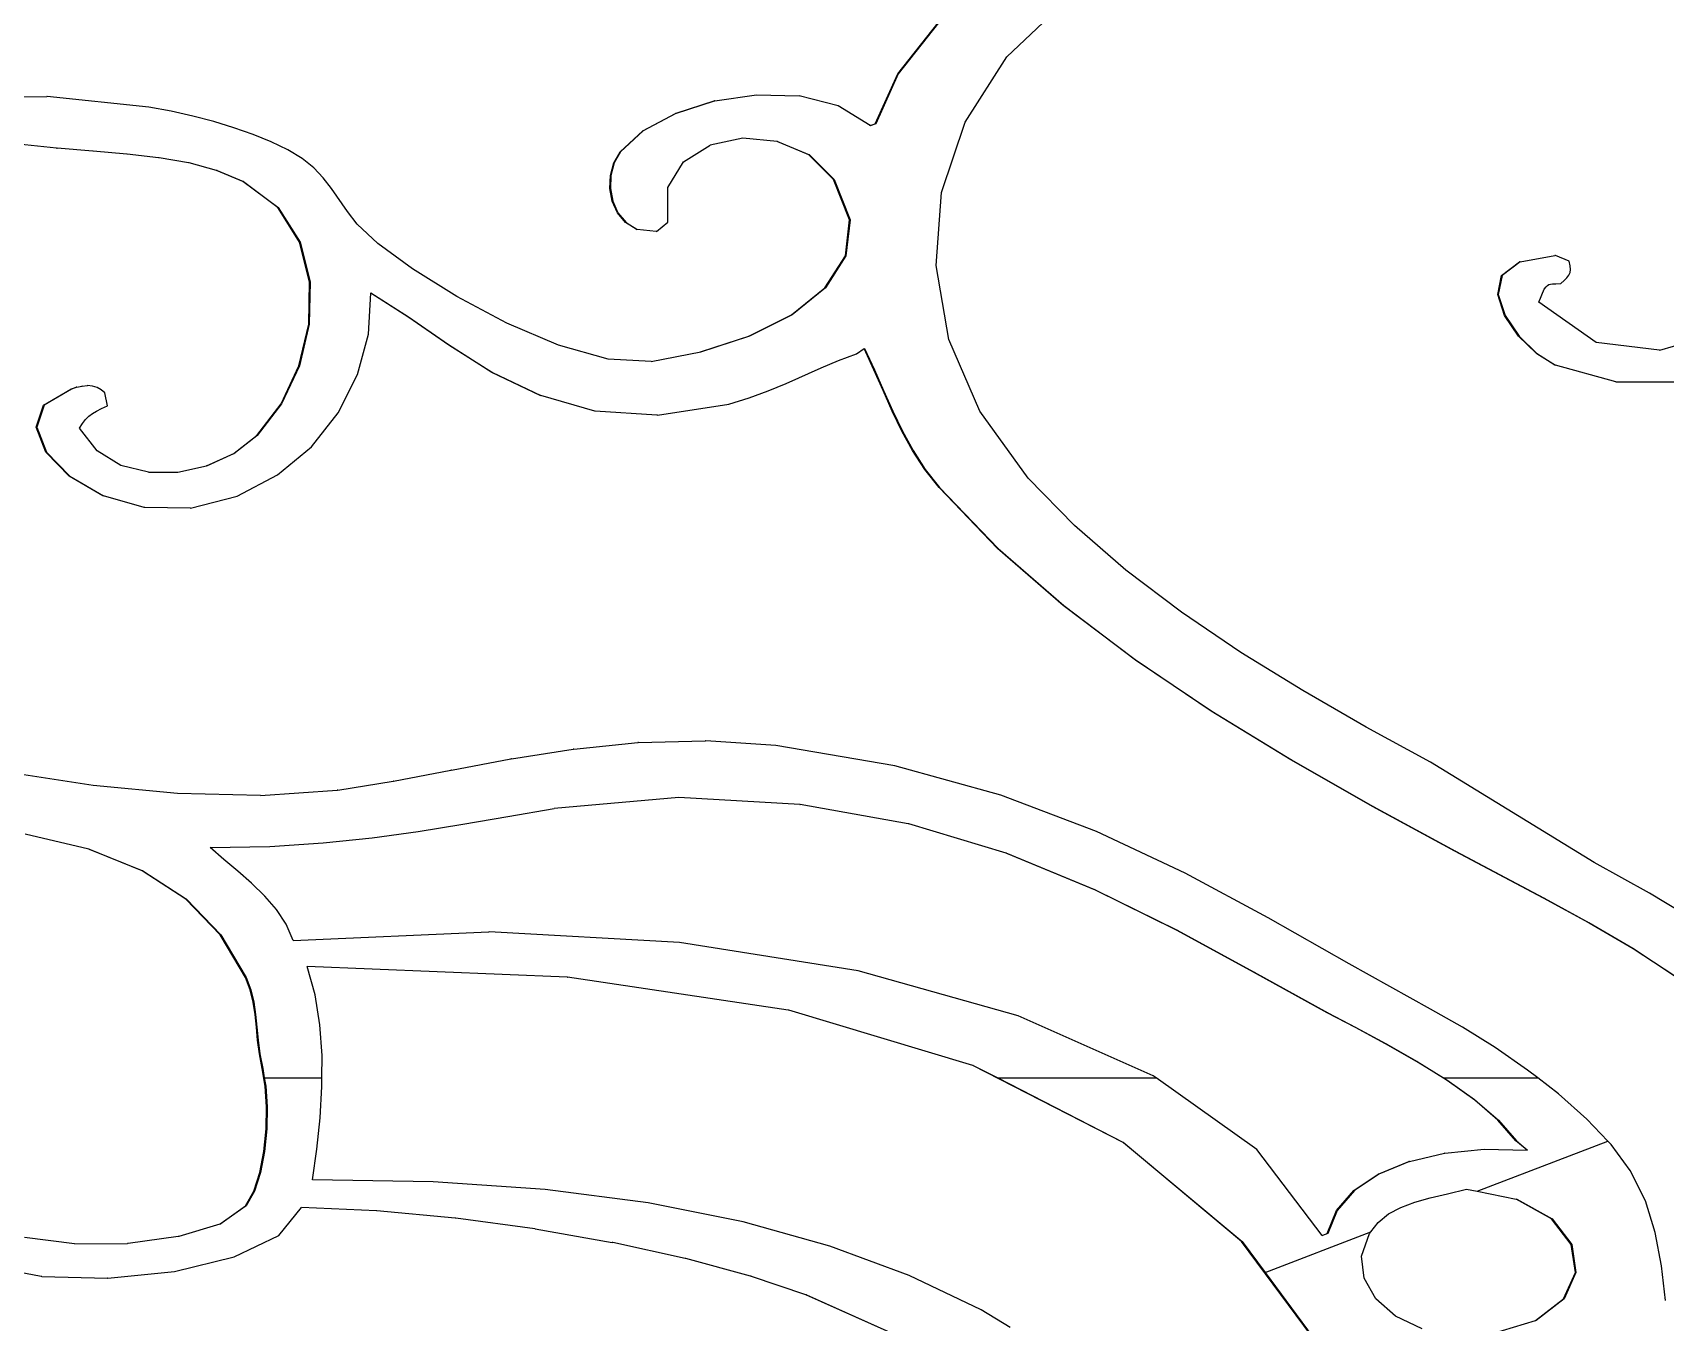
# Model space of a CAD drawing. Header units: inches. Extents: x 1397 to 20304, y -27267 to -746.
# Drawn here: x 13937.95 to 13952.55, y -23963.58 to -23952.05 of the extents above; entities that cross this region are included whole.
import ezdxf

# ---------------------------------------------------------------- set-up
doc = ezdxf.new("R2010")
doc.units = ezdxf.units.IN
doc.header["$LTSCALE"] = 17
doc.header["$MEASUREMENT"] = 0
doc.layers.add('25 BOT BAR', color=12, linetype='Continuous', lineweight=25)

# ---------------------------------------------------------------- blocks, each defined once
blk = doc.blocks.new('A$C99292ed1')
for p, q in [((30.2, 26.78), (30.738, 27.422)), ((29.224, 26.592), (29.584, 27.161)), ((29.589, 27.161), (29.229, 26.592)), ((29.826, 26.052), (30.2, 26.78)), ((29.023, 26.032), (29.224, 26.592)), ((29.229, 26.592), (29.027, 26.032)), ((29.229, 26.592), (29.224, 26.592)), ((20.746, 26.322), (21.616, 26.338)), ((21.621, 26.338), (21.616, 26.338)), ((22.53, 26.219), (21.621, 26.338)), ((27.236, 26.149), (27.585, 26.288)), ((27.59, 26.288), (27.241, 26.149)), ((27.59, 26.288), (27.585, 26.288)), ((27.59, 26.288), (27.962, 26.358)), ((27.962, 26.358), (28.344, 26.345)), ((28.691, 26.235), (28.344, 26.345)), ((22.728, 26.173), (22.53, 26.219)), ((22.921, 26.119), (22.728, 26.173)), ((26.945, 25.955), (27.236, 26.149)), ((27.241, 26.149), (26.949, 25.955)), ((27.241, 26.149), (27.236, 26.149)), ((28.976, 26.013), (28.691, 26.235)), ((23.109, 26.058), (22.921, 26.119)), ((23.29, 25.989), (23.109, 26.058)), ((23.461, 25.914), (23.29, 25.989)), ((28.976, 26.013), (29.023, 26.032)), ((28.978, 26.011), (28.976, 26.013)), ((29.027, 26.032), (28.978, 26.011)), ((29.027, 26.032), (29.023, 26.032)), ((29.616, 25.266), (29.826, 26.052)), ((23.622, 25.831), (23.461, 25.914)), ((26.741, 25.721), (26.945, 25.955)), ((26.949, 25.955), (26.746, 25.721)), ((26.949, 25.955), (26.945, 25.955)), ((27.84, 25.871), (27.546, 25.793)), ((28.145, 25.836), (27.84, 25.871)), ((28.43, 25.684), (28.145, 25.836)), ((28.15, 25.836), (28.145, 25.836)), ((28.15, 25.836), (28.435, 25.684)), ((21.704, 25.761), (21.365, 25.804)), ((21.704, 25.761), (21.709, 25.761)), ((22.027, 25.728), (21.709, 25.761)), ((22.032, 25.728), (22.027, 25.728)), ((22.331, 25.695), (22.032, 25.728)), ((22.335, 25.695), (22.331, 25.695)), ((22.616, 25.654), (22.335, 25.695)), ((23.77, 25.742), (23.622, 25.831)), ((23.899, 25.644), (23.77, 25.742)), ((26.685, 25.596), (26.741, 25.721)), ((26.746, 25.721), (26.69, 25.596)), ((26.746, 25.721), (26.741, 25.721)), ((27.31, 25.607), (27.546, 25.793)), ((22.621, 25.654), (22.616, 25.654)), ((22.883, 25.596), (22.621, 25.654)), ((22.888, 25.596), (22.883, 25.596)), ((23.134, 25.51), (22.888, 25.596)), ((24.003, 25.539), (23.899, 25.644)), ((26.655, 25.456), (26.685, 25.596)), ((26.69, 25.596), (26.659, 25.456)), ((26.69, 25.596), (26.685, 25.596)), ((27.17, 25.319), (27.31, 25.607)), ((28.651, 25.41), (28.43, 25.684)), ((28.435, 25.684), (28.43, 25.684)), ((28.435, 25.684), (28.655, 25.41)), ((23.369, 25.389), (23.134, 25.51)), ((23.139, 25.51), (23.134, 25.51)), ((23.139, 25.51), (23.374, 25.389)), ((24.087, 25.428), (24.003, 25.539)), ((24.161, 25.309), (24.087, 25.428)), ((26.65, 25.311), (26.655, 25.456)), ((26.659, 25.456), (26.655, 25.456)), ((26.659, 25.456), (26.655, 25.311)), ((28.793, 24.961), (28.651, 25.41)), ((28.655, 25.41), (28.651, 25.41)), ((28.655, 25.41), (28.798, 24.961)), ((23.682, 25.097), (23.369, 25.389)), ((23.374, 25.389), (23.369, 25.389)), ((23.374, 25.389), (23.686, 25.097)), ((24.305, 25.051), (24.161, 25.309)), ((26.671, 25.168), (26.65, 25.311)), ((26.655, 25.311), (26.65, 25.311)), ((26.655, 25.311), (26.676, 25.168)), ((27.168, 24.933), (27.17, 25.319)), ((29.568, 24.448), (29.616, 25.266)), ((26.718, 25.038), (26.671, 25.168)), ((26.676, 25.168), (26.671, 25.168)), ((26.676, 25.168), (26.723, 25.038)), ((23.876, 24.711), (23.682, 25.097)), ((23.686, 25.097), (23.682, 25.097)), ((23.686, 25.097), (23.881, 24.711)), ((24.39, 24.912), (24.305, 25.051)), ((26.791, 24.929), (26.718, 25.038)), ((26.723, 25.038), (26.718, 25.038)), ((26.723, 25.038), (26.796, 24.929)), ((28.756, 24.556), (28.793, 24.961)), ((28.798, 24.961), (28.761, 24.556)), ((28.798, 24.961), (28.793, 24.961)), ((24.576, 24.694), (24.39, 24.912)), ((26.89, 24.85), (26.791, 24.929)), ((26.796, 24.929), (26.791, 24.929)), ((26.796, 24.929), (26.895, 24.85)), ((26.895, 24.85), (26.89, 24.85)), ((27.064, 24.829), (26.895, 24.85)), ((27.068, 24.829), (27.064, 24.829)), ((27.068, 24.829), (27.168, 24.933)), ((23.965, 24.266), (23.876, 24.711)), ((23.881, 24.711), (23.876, 24.711)), ((23.881, 24.711), (23.97, 24.266)), ((24.886, 24.411), (24.576, 24.694)), ((28.573, 24.2), (28.756, 24.556)), ((28.761, 24.556), (28.577, 24.2)), ((28.761, 24.556), (28.756, 24.556)), ((34.787, 24.491), (35.098, 24.56)), ((35.098, 24.56), (35.099, 24.559)), ((35.103, 24.56), (35.099, 24.559)), ((35.227, 24.497), (35.103, 24.56)), ((25.282, 24.101), (24.886, 24.411)), ((29.682, 23.624), (29.568, 24.448)), ((34.622, 24.337), (34.782, 24.491)), ((34.787, 24.491), (34.627, 24.337)), ((34.787, 24.491), (34.782, 24.491)), ((35.236, 24.445), (35.227, 24.497)), ((35.234, 24.37), (35.239, 24.404)), ((35.239, 24.404), (35.236, 24.445)), ((23.959, 23.794), (23.965, 24.266)), ((23.97, 24.266), (23.963, 23.794)), ((23.97, 24.266), (23.965, 24.266)), ((34.588, 24.126), (34.622, 24.337)), ((34.627, 24.337), (34.593, 24.126)), ((34.627, 24.337), (34.622, 24.337)), ((35.034, 24.226), (35.045, 24.235)), ((35.045, 24.235), (35.058, 24.24)), ((35.058, 24.24), (35.078, 24.243)), ((35.078, 24.243), (35.108, 24.245)), ((35.108, 24.245), (35.152, 24.249)), ((35.152, 24.249), (35.182, 24.283)), ((35.182, 24.283), (35.206, 24.312)), ((35.206, 24.312), (35.223, 24.34)), ((35.223, 24.34), (35.234, 24.37)), ((24.492, 23.683), (24.514, 24.141)), ((24.514, 24.145), (24.854, 23.871)), ((24.514, 24.141), (24.514, 24.145)), ((24.849, 23.871), (24.514, 24.141)), ((25.73, 23.804), (25.282, 24.101)), ((28.274, 23.899), (28.573, 24.2)), ((28.577, 24.2), (28.279, 23.899)), ((28.577, 24.2), (28.573, 24.2)), ((34.593, 24.126), (34.588, 24.126)), ((34.648, 23.89), (34.588, 24.126)), ((34.593, 24.126), (34.653, 23.89)), ((34.954, 24.041), (35.003, 24.186)), ((35.003, 24.186), (35.022, 24.21)), ((35.022, 24.21), (35.034, 24.226)), ((35.469, 23.588), (34.954, 24.041)), ((23.87, 23.328), (23.959, 23.794)), ((23.963, 23.794), (23.875, 23.328)), ((23.963, 23.794), (23.959, 23.794)), ((25.207, 23.561), (24.849, 23.871)), ((24.854, 23.871), (24.849, 23.871)), ((24.854, 23.871), (25.212, 23.561)), ((26.192, 23.558), (25.73, 23.804)), ((27.894, 23.658), (28.274, 23.899)), ((28.279, 23.899), (27.898, 23.658)), ((28.279, 23.899), (28.274, 23.899)), ((34.774, 23.66), (34.648, 23.89)), ((34.653, 23.89), (34.648, 23.89)), ((34.653, 23.89), (34.778, 23.66)), ((24.393, 23.23), (24.492, 23.683)), ((27.463, 23.483), (27.894, 23.658)), ((27.898, 23.658), (27.467, 23.483)), ((27.898, 23.658), (27.894, 23.658)), ((34.934, 23.465), (34.774, 23.66)), ((34.778, 23.66), (34.774, 23.66)), ((34.778, 23.66), (34.938, 23.465)), ((36.037, 23.502), (36.597, 23.709)), ((25.596, 23.255), (25.207, 23.561)), ((25.212, 23.561), (25.207, 23.561)), ((25.212, 23.561), (25.6, 23.255)), ((26.634, 23.403), (26.192, 23.558)), ((28.854, 23.461), (28.924, 23.52)), ((28.924, 23.52), (28.928, 23.523)), ((29.01, 23.285), (28.924, 23.52)), ((28.928, 23.523), (29.015, 23.285)), ((29.957, 22.823), (29.682, 23.624)), ((36.034, 23.502), (35.469, 23.588)), ((36.034, 23.502), (36.037, 23.502)), ((27.019, 23.378), (26.634, 23.403)), ((27.019, 23.378), (27.463, 23.483)), ((27.467, 23.483), (27.463, 23.483)), ((28.538, 23.306), (28.693, 23.388)), ((28.693, 23.388), (28.854, 23.461)), ((35.098, 23.336), (34.934, 23.465)), ((34.938, 23.465), (34.934, 23.465)), ((34.938, 23.465), (35.103, 23.336)), ((23.711, 22.902), (23.87, 23.328)), ((23.875, 23.328), (23.716, 22.902)), ((23.875, 23.328), (23.87, 23.328)), ((24.222, 22.804), (24.393, 23.23)), ((26.027, 22.995), (25.596, 23.255)), ((25.6, 23.255), (25.596, 23.255)), ((25.6, 23.255), (26.032, 22.995)), ((28.226, 23.132), (28.538, 23.306)), ((29.093, 23.051), (29.01, 23.285)), ((29.015, 23.285), (29.01, 23.285)), ((29.015, 23.285), (29.097, 23.051)), ((35.103, 23.336), (35.098, 23.336)), ((35.644, 23.149), (35.103, 23.336)), ((21.588, 22.889), (21.831, 23.066)), ((21.836, 23.066), (21.593, 22.889)), ((21.831, 23.066), (21.88, 23.089)), ((21.836, 23.066), (21.831, 23.066)), ((21.885, 23.089), (21.836, 23.066)), ((21.885, 23.089), (21.88, 23.089)), ((21.885, 23.089), (21.929, 23.102)), ((21.933, 23.102), (21.929, 23.102)), ((21.933, 23.102), (21.976, 23.107)), ((21.976, 23.107), (21.978, 23.106)), ((21.981, 23.107), (21.978, 23.106)), ((22.026, 23.101), (21.981, 23.107)), ((22.067, 23.086), (22.026, 23.101)), ((22.103, 23.061), (22.067, 23.086)), ((28.065, 23.047), (28.226, 23.132)), ((35.644, 23.149), (36.195, 23.15)), ((22.134, 23.025), (22.103, 23.061)), ((22.158, 22.88), (22.134, 23.025)), ((26.032, 22.995), (26.027, 22.995)), ((26.515, 22.822), (26.032, 22.995)), ((27.713, 22.901), (27.895, 22.969)), ((27.895, 22.969), (28.065, 23.047)), ((29.175, 22.822), (29.093, 23.051)), ((29.097, 23.051), (29.093, 23.051)), ((29.097, 23.051), (29.18, 22.822)), ((21.523, 22.641), (21.588, 22.889)), ((21.593, 22.889), (21.528, 22.641)), ((21.593, 22.889), (21.588, 22.889)), ((21.992, 22.765), (22.024, 22.796)), ((22.024, 22.796), (22.061, 22.823)), ((22.061, 22.823), (22.105, 22.851)), ((22.105, 22.851), (22.158, 22.88)), ((23.493, 22.548), (23.711, 22.902)), ((23.716, 22.902), (23.498, 22.548)), ((23.716, 22.902), (23.711, 22.902)), ((23.983, 22.424), (24.222, 22.804)), ((26.519, 22.822), (26.515, 22.822)), ((27.071, 22.776), (26.519, 22.822)), ((27.072, 22.777), (27.071, 22.776)), ((27.076, 22.776), (27.072, 22.777)), ((27.076, 22.776), (27.713, 22.901)), ((29.261, 22.598), (29.175, 22.822)), ((29.18, 22.822), (29.175, 22.822)), ((29.18, 22.822), (29.266, 22.598)), ((30.391, 22.071), (29.957, 22.823)), ((21.608, 22.363), (21.523, 22.641)), ((21.528, 22.641), (21.523, 22.641)), ((21.528, 22.641), (21.613, 22.363)), ((21.91, 22.631), (21.937, 22.685)), ((22.068, 22.378), (21.91, 22.631)), ((21.937, 22.685), (21.963, 22.729)), ((21.963, 22.729), (21.992, 22.765)), ((23.288, 22.349), (23.493, 22.548)), ((23.498, 22.548), (23.292, 22.349)), ((23.498, 22.548), (23.493, 22.548)), ((29.357, 22.38), (29.261, 22.598)), ((29.266, 22.598), (29.261, 22.598)), ((29.266, 22.598), (29.361, 22.38)), ((21.816, 22.094), (21.608, 22.363)), ((21.613, 22.363), (21.608, 22.363)), ((21.613, 22.363), (21.821, 22.094)), ((22.279, 22.216), (22.068, 22.378)), ((23.045, 22.211), (23.288, 22.349)), ((23.292, 22.349), (23.05, 22.211)), ((23.292, 22.349), (23.288, 22.349)), ((23.68, 22.108), (23.983, 22.424)), ((29.466, 22.17), (29.357, 22.38)), ((29.361, 22.38), (29.357, 22.38)), ((29.361, 22.38), (29.47, 22.17)), ((22.525, 22.138), (22.279, 22.216)), ((22.788, 22.138), (23.045, 22.211)), ((23.05, 22.211), (23.045, 22.211)), ((22.118, 21.874), (21.816, 22.094)), ((21.821, 22.094), (21.816, 22.094)), ((21.821, 22.094), (22.123, 21.874)), ((22.525, 22.138), (22.788, 22.138)), ((23.319, 21.873), (23.68, 22.108)), ((29.593, 21.967), (29.466, 22.17)), ((29.47, 22.17), (29.466, 22.17)), ((29.47, 22.17), (29.598, 21.967)), ((30.805, 21.544), (30.391, 22.071)), ((30.116, 21.288), (29.593, 21.967)), ((29.598, 21.967), (29.593, 21.967)), ((29.598, 21.967), (30.121, 21.288)), ((22.123, 21.874), (22.118, 21.874)), ((22.488, 21.743), (22.123, 21.874)), ((22.902, 21.739), (23.319, 21.873)), ((22.493, 21.743), (22.488, 21.743)), ((22.898, 21.739), (22.493, 21.743)), ((22.902, 21.739), (22.898, 21.739)), ((31.264, 21.046), (30.805, 21.544)), ((30.704, 20.648), (30.116, 21.288)), ((30.121, 21.288), (30.116, 21.288)), ((30.121, 21.288), (30.709, 20.648)), ((31.762, 20.574), (31.264, 21.046)), ((31.345, 20.044), (30.704, 20.648)), ((30.709, 20.648), (30.704, 20.648)), ((30.709, 20.648), (31.35, 20.044)), ((32.292, 20.126), (31.762, 20.574)), ((32.027, 19.47), (31.345, 20.044)), ((31.35, 20.044), (31.345, 20.044)), ((31.35, 20.044), (32.032, 19.47)), ((32.844, 19.699), (32.292, 20.126)), ((33.411, 19.291), (32.844, 19.699)), ((32.739, 18.925), (32.027, 19.47)), ((32.032, 19.47), (32.027, 19.47)), ((32.032, 19.47), (32.744, 18.925)), ((33.987, 18.898), (33.411, 19.291)), ((26.906, 19.119), (27.503, 19.139)), ((27.503, 19.139), (27.504, 19.138)), ((27.508, 19.139), (27.504, 19.138)), ((28.135, 19.085), (27.508, 19.139)), ((25.771, 18.936), (26.323, 19.045)), ((26.327, 19.045), (26.323, 19.045)), ((26.327, 19.045), (26.901, 19.119)), ((26.906, 19.119), (26.901, 19.119)), ((29.197, 18.857), (28.135, 19.085)), ((25.234, 18.81), (25.766, 18.936)), ((25.771, 18.936), (25.766, 18.936)), ((30.145, 18.529), (29.197, 18.857)), ((33.469, 18.404), (32.739, 18.925)), ((32.744, 18.925), (32.739, 18.925)), ((32.744, 18.925), (33.474, 18.404)), ((35.45, 17.778), (33.987, 18.898)), ((22.031, 18.638), (21.295, 18.781)), ((24.217, 18.587), (24.712, 18.687)), ((24.717, 18.687), (24.712, 18.687)), ((24.717, 18.687), (25.23, 18.81)), ((25.234, 18.81), (25.23, 18.81)), ((22.786, 18.547), (22.031, 18.638)), ((23.526, 18.525), (22.786, 18.547)), ((23.526, 18.525), (24.212, 18.587)), ((24.217, 18.587), (24.212, 18.587)), ((27.267, 18.504), (26.151, 18.38)), ((28.348, 18.427), (27.267, 18.504)), ((28.348, 18.427), (28.352, 18.427)), ((29.318, 18.209), (28.352, 18.427)), ((31.002, 18.123), (30.145, 18.529)), ((34.205, 17.903), (33.469, 18.404)), ((33.474, 18.404), (33.469, 18.404)), ((33.474, 18.404), (34.21, 17.903)), ((25.337, 18.205), (25.737, 18.291)), ((25.737, 18.291), (26.151, 18.38)), ((24.526, 18.052), (24.938, 18.123)), ((24.938, 18.123), (25.337, 18.205)), ((29.323, 18.209), (29.318, 18.209)), ((30.192, 17.881), (29.323, 18.209)), ((31.792, 17.66), (31.002, 18.123)), ((21.991, 17.927), (21.424, 18.094)), ((23.076, 17.944), (23.609, 17.958)), ((23.609, 17.958), (24.087, 17.996)), ((24.087, 17.996), (24.526, 18.052)), ((22.47, 17.686), (21.991, 17.927)), ((21.996, 17.927), (21.991, 17.927)), ((21.996, 17.927), (22.475, 17.686)), ((23.198, 17.812), (23.076, 17.944)), ((23.324, 17.681), (23.198, 17.812)), ((30.985, 17.474), (30.192, 17.881)), ((30.196, 17.881), (30.192, 17.881)), ((30.196, 17.881), (30.99, 17.474)), ((34.997, 17.381), (34.205, 17.903)), ((34.21, 17.903), (34.205, 17.903)), ((34.21, 17.903), (35.002, 17.381)), ((22.86, 17.368), (22.47, 17.686)), ((22.475, 17.686), (22.47, 17.686)), ((22.475, 17.686), (22.864, 17.368)), ((23.448, 17.545), (23.324, 17.681)), ((35.946, 17.436), (35.45, 17.778)), ((23.566, 17.403), (23.448, 17.545)), ((32.536, 17.161), (31.792, 17.66)), ((23.671, 17.252), (23.566, 17.403)), ((31.717, 17.021), (30.985, 17.474)), ((30.99, 17.474), (30.985, 17.474)), ((30.99, 17.474), (31.721, 17.021)), ((35.402, 17.104), (34.997, 17.381)), ((35.002, 17.381), (34.997, 17.381)), ((35.002, 17.381), (35.406, 17.104)), ((36.429, 17.067), (35.946, 17.436)), ((23.166, 16.971), (22.86, 17.368)), ((22.864, 17.368), (22.86, 17.368)), ((22.864, 17.368), (23.171, 16.971)), ((23.757, 17.088), (23.671, 17.252)), ((23.82, 16.907), (23.757, 17.088)), ((33.26, 16.647), (32.536, 17.161)), ((35.795, 16.815), (35.402, 17.104)), ((35.406, 17.104), (35.402, 17.104)), ((35.406, 17.104), (35.8, 16.815)), ((23.394, 16.492), (23.166, 16.971)), ((23.171, 16.971), (23.166, 16.971)), ((23.171, 16.971), (23.398, 16.492)), ((23.82, 16.907), (25.567, 17.003)), ((25.567, 17.003), (25.569, 17.003)), ((25.571, 17.003), (25.569, 17.003)), ((27.274, 16.884), (25.571, 17.003)), ((32.404, 16.552), (31.717, 17.021)), ((31.721, 17.021), (31.717, 17.021)), ((31.721, 17.021), (32.409, 16.552)), ((28.87, 16.566), (27.274, 16.884)), ((36.165, 16.51), (35.795, 16.815)), ((35.8, 16.815), (35.795, 16.815)), ((35.8, 16.815), (36.17, 16.51)), ((33.987, 16.14), (33.26, 16.647)), ((26.268, 16.497), (23.943, 16.617)), ((24.015, 16.298), (23.943, 16.617)), ((26.268, 16.497), (26.273, 16.497)), ((28.245, 16.128), (26.273, 16.497)), ((30.3, 16.064), (28.87, 16.566)), ((33.064, 16.098), (32.404, 16.552)), ((32.409, 16.552), (32.404, 16.552)), ((32.409, 16.552), (33.069, 16.098)), ((23.435, 16.355), (23.394, 16.492)), ((23.398, 16.492), (23.394, 16.492)), ((23.398, 16.492), (23.44, 16.355)), ((23.462, 16.218), (23.435, 16.355)), ((23.44, 16.355), (23.435, 16.355)), ((23.44, 16.355), (23.466, 16.218)), ((23.478, 16.079), (23.462, 16.218)), ((23.466, 16.218), (23.462, 16.218)), ((23.466, 16.218), (23.483, 16.079)), ((24.058, 15.965), (24.015, 16.298)), ((23.49, 15.938), (23.478, 16.079)), ((23.483, 16.079), (23.478, 16.079)), ((23.483, 16.079), (23.494, 15.938)), ((28.25, 16.128), (28.245, 16.128)), ((29.895, 15.511), (28.25, 16.128)), ((31.507, 15.394), (30.3, 16.064)), ((33.315, 15.933), (33.064, 16.098)), ((33.069, 16.098), (33.064, 16.098)), ((33.069, 16.098), (33.319, 15.933)), ((34.272, 15.938), (33.987, 16.14)), ((23.501, 15.791), (23.49, 15.938)), ((23.494, 15.938), (23.49, 15.938)), ((23.494, 15.938), (23.506, 15.791)), ((24.077, 15.622), (24.058, 15.965)), ((33.585, 15.75), (33.315, 15.933)), ((33.319, 15.933), (33.315, 15.933)), ((33.319, 15.933), (33.59, 15.75)), ((34.565, 15.709), (34.272, 15.938)), ((23.517, 15.638), (23.501, 15.791)), ((23.506, 15.791), (23.501, 15.791)), ((23.506, 15.791), (23.522, 15.638)), ((23.542, 15.476), (23.517, 15.638)), ((23.522, 15.638), (23.517, 15.638)), ((23.522, 15.638), (23.547, 15.476)), ((24.076, 15.371), (24.077, 15.622)), ((33.863, 15.553), (33.585, 15.75)), ((33.59, 15.75), (33.585, 15.75)), ((33.59, 15.75), (33.867, 15.553)), ((34.855, 15.458), (34.565, 15.709)), ((23.569, 15.279), (23.542, 15.476)), ((23.547, 15.476), (23.542, 15.476)), ((23.547, 15.476), (23.561, 15.371)), ((31.238, 14.649), (29.895, 15.511)), ((29.899, 15.511), (29.895, 15.511)), ((29.899, 15.511), (30.118, 15.371)), ((34.132, 15.344), (33.863, 15.553)), ((33.867, 15.553), (33.863, 15.553)), ((33.867, 15.553), (34.103, 15.371)), ((23.561, 15.371), (23.574, 15.279)), ((23.561, 15.371), (24.076, 15.371)), ((24.076, 15.273), (24.076, 15.371)), ((30.118, 15.371), (31.534, 15.371)), ((30.118, 15.371), (31.243, 14.649)), ((31.534, 15.371), (31.507, 15.394)), ((32.433, 14.571), (31.534, 15.371)), ((34.103, 15.371), (34.137, 15.344)), ((34.103, 15.371), (34.946, 15.371)), ((34.379, 15.126), (34.132, 15.344)), ((34.137, 15.344), (34.132, 15.344)), ((34.137, 15.344), (34.384, 15.126)), ((34.946, 15.371), (34.855, 15.458)), ((35.132, 15.191), (34.946, 15.371)), ((23.581, 15.048), (23.569, 15.279)), ((23.574, 15.279), (23.569, 15.279)), ((23.574, 15.279), (23.586, 15.048)), ((24.059, 14.923), (24.076, 15.273)), ((35.385, 14.911), (35.132, 15.191)), ((23.578, 14.8), (23.581, 15.048)), ((23.586, 15.048), (23.581, 15.048)), ((23.586, 15.048), (23.583, 14.8)), ((34.59, 14.899), (34.379, 15.126)), ((34.384, 15.126), (34.379, 15.126)), ((34.384, 15.126), (34.595, 14.899)), ((24.03, 14.574), (24.059, 14.923)), ((34.751, 14.667), (34.59, 14.899)), ((34.595, 14.899), (34.59, 14.899)), ((34.595, 14.899), (34.755, 14.667)), ((35.572, 14.664), (35.385, 14.911)), ((23.558, 14.55), (23.578, 14.8)), ((23.583, 14.8), (23.563, 14.55)), ((23.583, 14.8), (23.578, 14.8)), ((31.243, 14.649), (31.238, 14.649)), ((32.298, 13.543), (31.238, 14.649)), ((31.243, 14.649), (32.303, 13.543)), ((34.403, 14.104), (35.572, 14.664)), ((34.85, 14.564), (34.751, 14.667)), ((34.755, 14.667), (34.751, 14.667)), ((34.755, 14.667), (34.855, 14.564)), ((35.602, 14.625), (35.572, 14.664)), ((35.772, 14.336), (35.602, 14.625)), ((23.522, 14.313), (23.558, 14.55)), ((23.563, 14.55), (23.527, 14.313)), ((23.563, 14.55), (23.558, 14.55)), ((23.993, 14.232), (24.03, 14.574)), ((33.019, 13.611), (32.433, 14.571)), ((33.798, 14.436), (34.112, 14.529)), ((34.116, 14.529), (34.112, 14.529)), ((34.116, 14.529), (34.467, 14.573)), ((34.467, 14.573), (34.85, 14.564)), ((34.855, 14.564), (34.85, 14.564)), ((23.467, 14.105), (23.522, 14.313)), ((23.527, 14.313), (23.472, 14.105)), ((23.527, 14.313), (23.522, 14.313)), ((33.519, 14.296), (33.793, 14.436)), ((33.798, 14.436), (33.524, 14.296)), ((33.798, 14.436), (33.793, 14.436)), ((35.908, 13.998), (35.772, 14.336)), ((25.072, 14.211), (23.993, 14.232)), ((26.071, 14.125), (25.072, 14.211)), ((33.301, 14.113), (33.519, 14.296)), ((33.524, 14.296), (33.306, 14.113)), ((33.524, 14.296), (33.519, 14.296)), ((23.394, 13.942), (23.467, 14.105)), ((23.472, 14.105), (23.398, 13.942)), ((23.472, 14.105), (23.467, 14.105)), ((26.993, 13.975), (26.071, 14.125)), ((33.146, 13.89), (33.301, 14.113)), ((33.306, 14.113), (33.151, 13.89)), ((33.306, 14.113), (33.301, 14.113)), ((33.846, 13.981), (33.985, 14.03)), ((33.985, 14.03), (34.14, 14.077)), ((34.14, 14.077), (34.309, 14.128)), ((34.309, 14.128), (34.403, 14.104)), ((34.403, 14.104), (34.753, 14.015)), ((35.068, 13.795), (34.753, 14.015)), ((34.753, 14.015), (34.758, 14.015)), ((34.758, 14.015), (35.073, 13.795)), ((23.162, 13.738), (23.394, 13.942)), ((23.398, 13.942), (23.167, 13.738)), ((23.398, 13.942), (23.394, 13.942)), ((23.692, 13.611), (23.894, 13.921)), ((24.563, 13.884), (23.894, 13.921)), ((24.567, 13.884), (24.563, 13.884)), ((25.267, 13.803), (24.567, 13.884)), ((27.841, 13.763), (26.993, 13.975)), ((33.064, 13.631), (33.146, 13.89)), ((33.151, 13.89), (33.069, 13.631)), ((33.151, 13.89), (33.146, 13.89)), ((33.612, 13.85), (33.721, 13.924)), ((33.721, 13.924), (33.846, 13.981)), ((35.996, 13.642), (35.908, 13.998)), ((23.162, 13.738), (22.796, 13.597)), ((23.167, 13.738), (23.162, 13.738)), ((25.272, 13.803), (25.267, 13.803)), ((25.979, 13.683), (25.272, 13.803)), ((28.618, 13.492), (27.841, 13.763)), ((33.453, 13.65), (33.518, 13.755)), ((33.518, 13.755), (33.612, 13.85)), ((35.245, 13.51), (35.068, 13.795)), ((35.073, 13.795), (35.068, 13.795)), ((35.073, 13.795), (35.25, 13.51)), ((21.865, 13.518), (21.418, 13.587)), ((22.792, 13.597), (22.344, 13.522)), ((22.796, 13.597), (22.792, 13.597)), ((23.291, 13.37), (23.692, 13.611)), ((25.983, 13.683), (25.979, 13.683)), ((25.983, 13.683), (26.672, 13.532)), ((32.508, 13.197), (33.453, 13.65)), ((33.019, 13.611), (33.064, 13.631)), ((33.02, 13.61), (33.019, 13.611)), ((33.069, 13.631), (33.02, 13.61)), ((33.069, 13.631), (33.064, 13.631)), ((33.371, 13.38), (33.441, 13.631)), ((33.441, 13.631), (33.453, 13.65)), ((36.052, 13.27), (35.996, 13.642)), ((21.865, 13.518), (22.339, 13.522)), ((22.344, 13.522), (22.339, 13.522)), ((26.677, 13.532), (26.672, 13.532)), ((27.324, 13.354), (26.677, 13.532)), ((29.326, 13.164), (28.618, 13.492)), ((32.303, 13.543), (32.298, 13.543)), ((33.098, 12.194), (32.298, 13.543)), ((32.303, 13.543), (32.508, 13.197)), ((35.25, 13.51), (35.245, 13.51)), ((35.282, 13.198), (35.245, 13.51)), ((35.25, 13.51), (35.287, 13.198)), ((22.758, 13.208), (23.291, 13.37)), ((27.329, 13.354), (27.324, 13.354)), ((27.909, 13.157), (27.329, 13.354)), ((33.393, 13.132), (33.371, 13.38)), ((21.566, 13.151), (21.051, 13.273)), ((21.571, 13.151), (21.566, 13.151)), ((21.571, 13.151), (22.158, 13.132)), ((22.162, 13.132), (22.758, 13.208)), ((27.914, 13.157), (27.909, 13.157)), ((28.403, 12.946), (27.909, 13.157)), ((27.914, 13.157), (28.407, 12.946)), ((29.97, 12.78), (29.326, 13.164)), ((32.508, 13.197), (33.102, 12.194)), ((35.176, 12.901), (35.282, 13.198)), ((35.287, 13.198), (35.181, 12.901)), ((35.287, 13.198), (35.282, 13.198)), ((36.089, 12.884), (36.052, 13.27)), ((22.162, 13.132), (22.158, 13.132)), ((33.497, 12.902), (33.393, 13.132)), ((29.295, 12.448), (28.403, 12.946)), ((28.407, 12.946), (28.403, 12.946)), ((28.407, 12.946), (29.3, 12.448)), ((33.673, 12.708), (33.497, 12.902)), ((34.926, 12.658), (35.176, 12.901)), ((35.181, 12.901), (34.931, 12.658)), ((35.181, 12.901), (35.176, 12.901)), ((30.23, 12.58), (29.97, 12.78)), ((33.911, 12.567), (33.673, 12.708)), ((34.532, 12.511), (34.926, 12.658)), ((34.931, 12.658), (34.926, 12.658))]:
    blk.add_line(p, q)

msp = doc.modelspace()

# ---------------------------------------------------------------- block references
at = {"layer": '25 BOT BAR', "yscale": 0.8}
msp.add_blockref('A$C99292ed1', (13916.461, -23973.687), dxfattribs=at)

doc.saveas('drawing.dxf')
